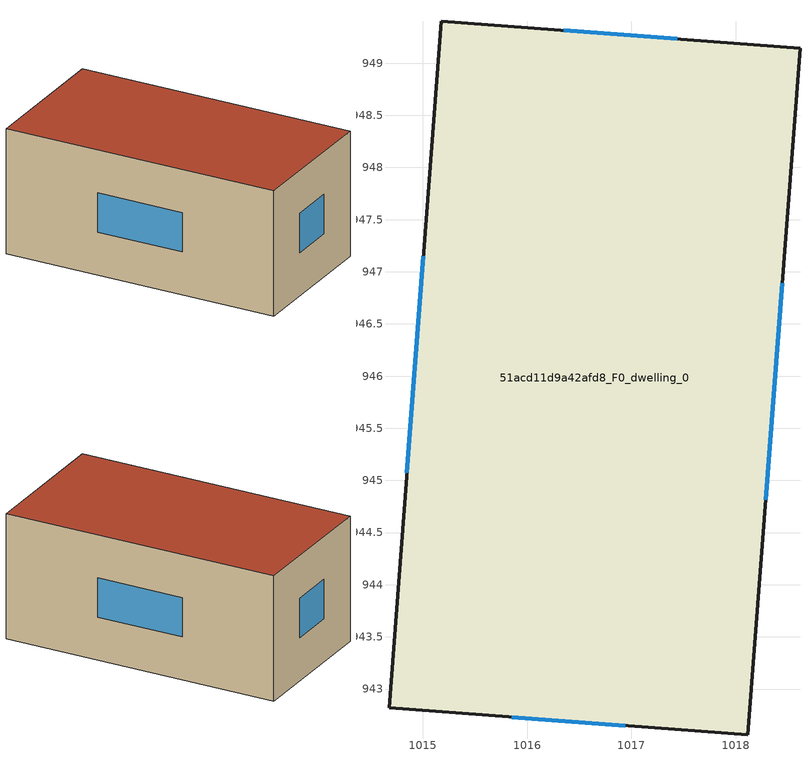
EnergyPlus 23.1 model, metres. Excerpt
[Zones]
51acd11d9a42afd8_F0_dwelling_0
 floor ground (EU_floor_Construction): 1018.62,949.14 1018.12,942.56 1014.68,942.82 1015.17,949.4 z0
 wall outside (EU_wall_Construction): 1015.17,949.4 1014.68,942.82 1018.12,942.56 1018.62,949.14 1015.17,949.4 z0:3
 window (EU_Window_Construction): 1015,947.15 1014.85,945.07 / 1017.44,949.23 1016.35,949.31 / 1018.29,944.81 1018.45,946.89 / 1015.85,942.73 1016.94,942.65 z1.03:1.97
 roof outside (EU_roof_Construction): 1018.12,942.56 1018.62,949.14 1015.17,949.4 1014.68,942.82 z3
[Building]
EU S2 Campaign: North Axis=0; Terrain=City; Solar Distribution=FullExterior
[Site:Location]
Cape.Town.Intl.AP: Latitude=-33.965; Longitude=18.602; Time Zone=2; Elevation=46
[SizingPeriod:WeatherFileDays]
AnnualSizingPeriod: Begin Month=1; Begin Day of Month=1; End Month=12; End Day of Month=31; Day of Week for Start Day=Monday; Use Weather File Daylight Saving Period=No; Use Weather File Rain and Snow Indicators=No
[MATERIAL]
EU_InternalMass_Material: Roughness=MediumRough; Thickness=0.1; Conductivity=1; Density=1800; Specific Heat=900; Thermal Absorptance=0.9; Solar Absorptance=0.7; Visible Absorptance=0.7
[MATERIAL:NOMASS] Roughness=MediumRough; Thermal Absorptance=0.9; Solar Absorptance=0.7; Visible Absorptance=0.7
Name | Thermal Resistance
EU_wall_NoMass | 0.493876
EU_roof_NoMass | 0.449382
EU_floor_NoMass | 1.25
[WINDOWMATERIAL:SIMPLEGLAZINGSYSTEM]
EU_Window_SimpleGlazing: UFactor=4.4; Solar Heat Gain Coefficient=0.85; Visible Transmittance=0.85
[CONSTRUCTION]
EU_wall_Construction: EU_wall_NoMass
EU_roof_Construction: EU_roof_NoMass
EU_floor_Construction: EU_floor_NoMass
EU_Window_Construction: EU_Window_SimpleGlazing
EU_InternalMass_Construction: EU_InternalMass_Material
[ZONE]
51acd11d9a42afd8_F0_dwelling_0: Type=1; Multiplier=1; Ceiling Height=autocalculate; Volume=68.3474; Floor Area=autocalculate; Part of Total Floor Area=Yes
[INTERNALMASS]
51acd11d9a42afd8_F0_dwelling_0_EU_InternalMass: Construction=EU_InternalMass_Construction; Zone or ZoneList=51acd11d9a42afd8_F0_dwelling_0; Surface Area=22.7823
[OTHEREQUIPMENT]
EU_Step8_InternalGain_51acd11d9a42afd8_F0_dwelling_0_f000: Fuel Type=Electricity; Zone or ZoneList or Space or SpaceList=51acd11d9a42afd8_F0_dwelling_0; Schedule=EU_Step8_GainSchedule_51acd11d9a42afd8_F0_dwelling_0_f000; Design Level Calculation Method=Watts/Area; Power per Zone Floor Area=1; Fraction Latent=0; Fraction Radiant=0; Fraction Lost=0; Carbon Dioxide Generation Rate=0; EndUse Subcategory=EU_Step8_InternalGains
[ZONEVENTILATION:DESIGNFLOWRATE]
EU_ConstantAir_51acd11d9a42afd8_F0_dwelling_0: Zone or ZoneList or Space or SpaceList=51acd11d9a42afd8_F0_dwelling_0; Schedule=EU_AlwaysOn; Design Flow Rate Calculation Method=AirChanges/Hour; Air Changes per Hour=0.64; Ventilation Type=Natural; Fan Pressure Rise=0; Fan Total Efficiency=1; Constant Term Coefficient=1; Temperature Term Coefficient=0; Velocity Term Coefficient=0; Velocity Squared Term Coefficient=0; Minimum Indoor Temperature=-100; Maximum Indoor Temperature=100; Delta Temperature=-100; Minimum Outdoor Temperature=-100; Maximum Outdoor Temperature=100; Maximum Wind Speed=40
[HVACTEMPLATE:THERMOSTAT]
EU_HeatOnly_51acd11d9a42afd8_F0_dwelling_0: Constant Heating Setpoint=20; Constant Cooling Setpoint=50
[HVACTEMPLATE:ZONE:IDEALLOADSAIRSYSTEM]
51acd11d9a42afd8_F0_dwelling_0: Template Thermostat=EU_HeatOnly_51acd11d9a42afd8_F0_dwelling_0; System Availability Schedule=EU_AlwaysOn; Maximum Heating Supply Air Temperature=50; Minimum Cooling Supply Air Temperature=13; Maximum Heating Supply Air Humidity Ratio=0.0156; Minimum Cooling Supply Air Humidity Ratio=0.0077; Heating Limit=NoLimit; Cooling Limit=NoLimit; Heating Availability Schedule=EU_AlwaysOn; Cooling Availability Schedule=EU_CoolingOff; Dehumidification Control Type=ConstantSensibleHeatRatio; Cooling Sensible Heat Ratio=0.7; Dehumidification Setpoint=60; Humidification Control Type=None; Humidification Setpoint=30; Outdoor Air Method=None; Outdoor Air Flow Rate per Person=0.00944; Outdoor Air Flow Rate per Zone Floor Area=0; Outdoor Air Flow Rate per Zone=0; Demand Controlled Ventilation Type=None; Outdoor Air Economizer Type=NoEconomizer; Heat Recovery Type=None; Sensible Heat Recovery Effectiveness=0.7; Latent Heat Recovery Effectiveness=0.65
[SIZING:ZONE]
51acd11d9a42afd8_F0_dwelling_0: Zone Cooling Design Supply Air Temperature Input Method=SupplyAirTemperature; Zone Cooling Design Supply Air Temperature=13; Zone Heating Design Supply Air Temperature Input Method=SupplyAirTemperature; Zone Heating Design Supply Air Temperature=50; Zone Cooling Design Supply Air Humidity Ratio=0.008; Zone Heating Design Supply Air Humidity Ratio=0.008; Cooling Design Air Flow Method=DesignDay; Cooling Design Air Flow Rate=0; Cooling Minimum Air Flow per Zone Floor Area=0.000762; Cooling Minimum Air Flow=0; Cooling Minimum Air Flow Fraction=0.2; Heating Design Air Flow Method=DesignDay; Heating Design Air Flow Rate=0; Heating Maximum Air Flow per Zone Floor Area=0.002032; Heating Maximum Air Flow=0.141576; Heating Maximum Air Flow Fraction=0.3; Account for Dedicated Outdoor Air System=No; Dedicated Outdoor Air System Control Strategy=NeutralSupplyAir; Dedicated Outdoor Air Low Setpoint Temperature for Design=autosize; Dedicated Outdoor Air High Setpoint Temperature for Design=autosize; Zone Load Sizing Method=Sensible Load Only No Latent Load; Zone Latent Cooling Design Supply Air Humidity Ratio Input Method=HumidityRatioDifference; Zone Cooling Design Supply Air Humidity Ratio Difference=0.005; Zone Latent Heating Design Supply Air Humidity Ratio Input Method=HumidityRatioDifference; Zone Humidification Design Supply Air Humidity Ratio Difference=0.005
[SCHEDULE:CONSTANT]
Name | Hourly Value
EU_AlwaysOn | 1
EU_CoolingOff | 0
[SCHEDULE:FILE]
EU_Step8_GainSchedule_51acd11d9a42afd8_F0_dwelling_0_f000: File=../../schedules/51acd11d9a42afd8/51acd11d9a42afd8_F0_dwelling_0_f000_gain.csv; Column Number=1; Rows to Skip at Top=0; Number of Hours of Data=8760; Column Separator=Comma; Interpolate to Timestep=No; Minutes per Item=60; Adjust Schedule for Daylight Savings=Yes
